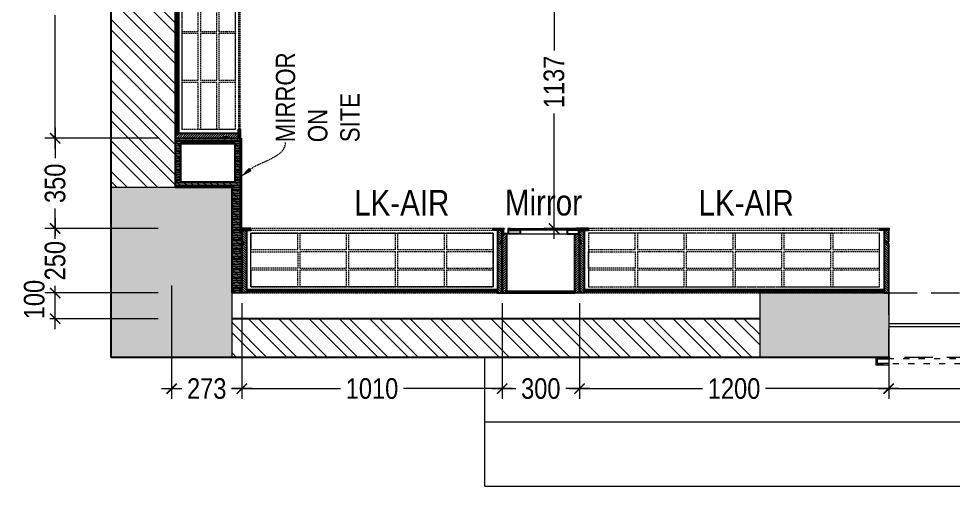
# Model space of a CAD drawing. Extents: x 8916 to 22657, y -1037022 to -1027677.
# Drawn here: x 8916 to 12543, y -1037022 to -1035208 of the extents above; entities that cross this region are included whole.
import ezdxf
from ezdxf import colors
from ezdxf.entities.mleader import LeaderData, LeaderLine
from ezdxf.lldxf.tags import DXFTag
from ezdxf.math import Vec2, Vec3

# ---------------------------------------------------------------- set-up
doc = ezdxf.new("R2010")
doc.units = 0
doc.header["$LTSCALE"] = 40
doc.header["$MEASUREMENT"] = 0
doc.header["$PDMODE"] = 3
for name, pattern in [('a_p6_plan_L18$0$HIDDEN', [0.375, 0.25, -0.125]), ('ACAD_ISO03W100', [30, 12, -18]), ('HIDDEN', [0.375, 0.25, -0.125]), ('HIDDEN2', [0.1875, 0.125, -0.0625])]:
    doc.linetypes.add(name, pattern=pattern)
for name, color, linetype, lineweight in [('beam', 90, 'Continuous', 9), ('Column', 243, 'Continuous', 9), ('Column hatch', 8, 'Continuous', 9), ('dimensions', 149, 'Continuous', 5), ('Floor-Unit', 1, 'Continuous', 13), ('Glass-FrontGlazing', 150, 'Continuous', 20), ('IM-ANNO-HATCH', 8, 'Continuous', 5), ('LENS_HATCH_WALL', 251, 'Continuous', 5), ('LENS_PARTITION', 21, 'Continuous', 25), ('LENS_TEXT', 31, 'HIDDEN2', 5), ('LN-ELEVATION-1', 81, 'Continuous', 25), ('LN-ELEVATION-2', 103, 'Continuous', 20), ('LN-ELEVATION-3', 125, 'a_p6_plan_L18$0$HIDDEN', 18), ('LN-ELEVATION-4', 145, 'Continuous', 13), ('LN-HATCH', 251, 'Continuous', 0), ('Mirror', 4, 'Continuous', 15), ('shutter', 172, 'Continuous', 9), ('Steps', 4, 'Continuous', 9)]:
    doc.layers.add(name, color=color, linetype=linetype, lineweight=lineweight)
doc.layers.add('wall', color=5, linetype='Continuous')
doc.styles.get("Standard").update_dxf_attribs({"font": 'ARIALN.TTF'})
tags = doc.linetypes.add('DASHED2', pattern=[0.375, 0.25, -0.125]).pattern_tags.tags
tags[6:7] = [DXFTag(74, 4), DXFTag(75, 0), DXFTag(340, '0'), DXFTag(46, 1.0), DXFTag(50, 0.0), DXFTag(44, 0.0), DXFTag(45, 0.0)]
tags[4:5] = [DXFTag(74, 4), DXFTag(75, 0), DXFTag(340, '0'), DXFTag(46, 1.0), DXFTag(50, 0.0), DXFTag(44, 0.0), DXFTag(45, 0.0)]
doc.dimstyles.new('Working', dxfattribs={"dimscale": 0.8, "dimtxt": 100, "dimasz": 50, "dimexe": 50, "dimexo": 50, "dimgap": 0, "dimtad": 0, "dimdec": 0, "dimzin": 0, "dimdsep": 46, "dimtxsty": 'Standard', "dimblk": 'ARCHTICK', "dimcen": 0, "dimdle": 50, "dimclrd": 250, "dimclre": 8, "dimclrt": 7, "dimadec": 0, "dimazin": 0, "dimtfac": 1, "dimtdec": 0, "dimtofl": 0, "dimtmove": 1, "dimatfit": 3, "dimfxl": 3, "dimtolj": 1, "dimlwd": 5, "dimlwe": 0, "dimarcsym": 0})
pattern_1 = [(45, (7858054.0837, 3504049.203), (-4.4901280605, 4.4901280605), [])]
pattern_2 = [(45, (7858558.917, 3503823.203), (-4.4901280605, 4.4901280605), [])]

# ---------------------------------------------------------------- blocks, each defined once
blk = doc.blocks.new('sfeqwef')
at = {"layer": 'Column hatch'}
h = blk.add_hatch(color=256, dxfattribs=at)
h.dxf.hatch_style = 1
h.paths.add_polyline_path([(-7983, -2517), (-8233, -2517), (-8233, -3017), (-7983, -3017)])
h.paths.add_polyline_path([(-7574, -469), (-7574, 0), (-8233, 0), (-8233, -469)])
h.paths.add_polyline_path([(-4033, -469), (-4033, 0), (-4683, 0), (-4683, -469)])
h.paths.add_polyline_path([(-471, -469), (0, -469), (0, 0), (-471, 0)])
h.paths.add_polyline_path([(-7983, -7973), (-8233, -7973), (-8233, -8546), (-7983, -8546)])
at = {"layer": 'IM-ANNO-HATCH', "ltscale": 50}
h = blk.add_hatch(dxfattribs=at)
h.set_pattern_fill('CORK', color=256, scale=50, angle=-90)
h.set_pattern_definition([(270, (1028288.729, 9275.388), (6.25, -1e-15), []), (45, (1028285.604, 9272.263), (-12.49999998, 12.49999998), [8.8388348, -8.8388348]), (45, (1028285.604, 9270.7), (-12.49999998, 12.49999998), [8.8388348, -8.8388348]), (45, (1028285.604, 9269.138), (-12.49999998, 12.49999998), [8.8388348, -8.8388348])])
h.paths.add_polyline_path([(-7383, -500), (-7383, -494), (-7383, -450), (-7383, -250), (-7574, -250), (-7574, -469), (-7983, -469), (-7983, -507), (-7793, -507), (-7733, -507), (-7733, -500)])
h.paths.add_polyline_path([(-7554, -480), (-7554, -270), (-7403, -270), (-7403, -480)], flags=16)
at = {"layer": 'LENS_HATCH_WALL', "ltscale": 12}
h = blk.add_hatch(dxfattribs=at)
h.set_pattern_fill('ANSI32', color=256, scale=222, style=0)
h.set_pattern_definition([(45, (-26297894.82, 1620009.82), (-58.86663953, 58.86663953), []), (45, (-26297855.57, 1620009.82), (-58.86663953, 58.86663953), [])])
h.paths.add_polyline_path([(0, -12780), (0, -11249), (-250, -11249), (-250, -12530), (-8233, -12530), (-8233, -12780)])
h.paths.add_polyline_path([(-453, -11018), (-453, -10868), (-1823, -10868), (-1823, -11090), (-1673, -11090), (-1673, -11018)])
h.paths.add_polyline_path([(-1673, -11771), (-1673, -11090), (-1823, -11090), (-1823, -11771)])
h.paths.add_polyline_path([(0, -10609), (0, -8548), (-250, -8548), (-250, -10609)])
h.paths.add_polyline_path([(0, -8322), (0, -469), (-250, -469), (-250, -6707), (-250, -8322)])
h.paths.add_polyline_path([(-471, -250), (-471, 0), (-4033, 0), (-4033, -250)])
h.paths.add_polyline_path([(-4683, -250), (-4683, 0), (-7574, 0), (-7574, -250)])
h.paths.add_polyline_path([(-8083, -2517), (-8083, -469), (-8233, -469), (-8233, -2517)])
at = {"layer": 'beam', "linetype": 'HIDDEN', "ltscale": 11}
blk.add_lwpolyline([(-7983, -7973), (-8233, -7973), (-8233, -3017), (-7983, -3017)], close=True, dxfattribs=at)
at = {"layer": 'Column'}
for p, q in [((-7574, -469), (-7574, 0)), ((-8233, -469), (-7574, -469)), ((-7983, -2517), (-8233, -2517)), ((-7983, -3017), (-7983, -2517)), ((-7983, -3017), (-8233, -3017))]:
    blk.add_line(p, q, dxfattribs=at)
at = {"layer": 'LENS_PARTITION'}
for points in [[(-7383, -500), (-7733, -500), (-7733, -507), (-7983, -507), (-7983, -469), (-7574, -469), (-7574, -250), (-7383, -250)], [(-7403, -480), (-7554, -480), (-7554, -270), (-7403, -270)]]:
    blk.add_lwpolyline(points, close=True, dxfattribs=at)
at = {"layer": 'Mirror', "lineweight": 0}
for points in [[(-7383, -500), (-7733, -500)], [(-7383, -506), (-7733, -506)]]:
    blk.add_lwpolyline(points, dxfattribs=at)
at = {"layer": 'shutter', "ltscale": 10, "elevation": 608.2}
blk.add_lwpolyline([(-8233, -3017), (-8233, -2967), (-8261.9, -2967), (-8261.9, -3017), (-8257.2, -3017), (-8257.2, -2972.7), (-8238.1, -2972.7), (-8238.1, -3017), (-8233, -3017)], dxfattribs=at)
at = {"layer": 'shutter', "color": 5, "linetype": 'ACAD_ISO03W100', "ltscale": 0.05, "true_color": 0x0505ff, "elevation": -26.6}
blk.add_lwpolyline([(-8257.2, -8017.3), (-8238.1, -8017.3), (-8238.1, -2972.7), (-8257.2, -2972.7)], close=True, dxfattribs=at)
at = {"layer": 'Steps'}
for p, q in [((-8733, -1450.4), (-8733, -12530)), ((-8733, -1450.4), (-8233, -1450.4)), ((-8483, -1450.4), (-8483, -12530))]:
    blk.add_line(p, q, dxfattribs=at)
at = {"layer": 'wall', "color": 1}
for p, q in [((-8233, -3017), (-8233, 0)), ((-8233, 0), (0, 0)), ((-7574, -250), (-4683, -250)), ((-8083, -2517), (-8083, -469))]:
    blk.add_line(p, q, dxfattribs=at)
blk = doc.blocks.new('GFCHGFD')
at = {"layer": 'LN-HATCH', "ltscale": 0.5}
h = blk.add_hatch(dxfattribs=at)
h.set_pattern_fill('ANSI31', color=256, scale=2)
h.set_pattern_definition([(45, (4060076.63, 1708724.648), (-4.4901280605, 4.4901280605), [])])
h.paths.add_polyline_path([(-144.2, 105.2), (-126.2, 105.2), (-126.2, -123.8), (-144.2, -123.8)])
h.paths.add_polyline_path([(-126.2, 99.2), (137.8, 99.2), (137.8, 105.2), (-126.2, 105.2)])
h.paths.add_polyline_path([(155.8, 105.2), (137.8, 105.2), (137.8, -123.8), (155.8, -123.8)])
at = {"layer": 'LN-ELEVATION-1'}
for points in [[(-144.2, 105.2), (-126.2, 105.2), (-126.2, -123.8), (-144.2, -123.8)], [(-126.2, 99.2), (137.8, 99.2), (137.8, 105.2), (-126.2, 105.2)], [(155.8, 105.2), (137.8, 105.2), (137.8, -123.8), (155.8, -123.8)], [(-97.2, -137.8), (-97.2, -123.8), (-142.2, -123.8), (-142.2, -144.8), (-133.2, -144.8), (-133.2, -143.3), (-140.7, -143.3), (-140.7, -137.8)], [(85.8, -137.8), (85.8, -123.8), (130.8, -123.8), (130.8, -144.8), (121.8, -144.8), (121.8, -143.3), (129.3, -143.3), (129.3, -137.8)], [(147.8, -144.8), (147.8, -143.3), (152.3, -143.3), (152.3, -125.3), (130.8, -125.3), (130.8, -123.8), (153.8, -123.8), (153.8, -144.8)]]:
    blk.add_lwpolyline(points, close=True, dxfattribs=at)
at = {"layer": 'LN-ELEVATION-2'}
blk.add_lwpolyline([(-97.2, -137.8), (85.8, -137.8), (85.8, -123.8), (-97.2, -123.8)], close=True, dxfattribs=at)
at = {"layer": 'LN-ELEVATION-4', "ltscale": 0.5}
blk.add_line((121.8, -144.8), (-133.2, -144.8), dxfattribs=at)
at = {"layer": 'Mirror', "lineweight": 0}
blk.add_lwpolyline([(-140.7, -137.8), (129.3, -137.8), (129.3, -143.3), (-140.7, -143.3)], close=True, dxfattribs=at)
blk = doc.blocks.new('12MM VC PLAN')
at = {"layer": 'LN-HATCH', "ltscale": 0.5}
h = blk.add_hatch(dxfattribs=at)
h.set_pattern_fill('ANSI31', color=256, scale=2)
h.set_pattern_definition([(45, (3760859.753, 1795248.936), (-4.490128061, 4.490128061), [])])
h.paths.add_polyline_path([(-1200, 250), (-1200, 60), (-1194, 60), (-1194, 50), (-1200, 50), (-1200, 6), (-1182, 6), (-1182, 250)])
h = blk.add_hatch(dxfattribs=at)
h.set_pattern_fill('ANSI31', color=256, scale=2)
h.set_pattern_definition(pattern_1)
h.paths.add_polyline_path([(0, 250), (0, 60), (-6, 60), (-6, 50), (0, 50), (0, 6), (-18, 6), (-18, 250)])
h = blk.add_hatch(dxfattribs=at)
h.set_pattern_fill('ANSI31', color=256, scale=2)
h.set_pattern_definition([(45, (7858047.0837, 3504049.203), (-4.4901280605, 4.4901280605), [])])
h.paths.add_polyline_path([(-1165, 6), (-1165, 0), (-1200, 0), (-1200, 6)])
h = blk.add_hatch(dxfattribs=at)
h.set_pattern_fill('ANSI31', color=256, scale=2)
h.set_pattern_definition(pattern_1)
h.paths.add_polyline_path([(-28, 6), (-28, 0), (0, 0), (0, 6)])
at = {"layer": 'LN-ELEVATION-1', "ltscale": 0.5}
for points in [[(-1200, 250), (-1200, 60), (-1194, 60), (-1194, 50), (-1200, 50), (-1200, 6), (-1182, 6), (-1182, 250)], [(-18, 238), (-1182, 238), (-1182, 244), (-18, 244)], [(0, 250), (0, 60), (-6, 60), (-6, 50), (0, 50), (0, 6), (-18, 6), (-18, 250)], [(-1165, 6), (-1165, 0), (-1200, 0), (-1200, 6)], [(-35, 6), (-35, 0), (0, 0), (0, 6)]]:
    blk.add_lwpolyline(points, close=True, dxfattribs=at)
at = {"layer": 'LN-ELEVATION-3', "ltscale": 0.5}
for p, q in [((-1182, 250), (-18, 250)), ((-1165, 6), (-35, 6)), ((-35, 0), (-1165, 0))]:
    blk.add_line(p, q, dxfattribs=at)
for points in [[(-1165, 226), (-35, 226), (-35, 18), (-1165, 18)], [(-1165, 226), (-983.3, 226), (-983.3, 162), (-1165, 162)], [(-975.3, 226), (-793.7, 226), (-793.7, 162), (-975.3, 162)], [(-785.7, 226), (-604, 226), (-604, 162), (-785.7, 162)], [(-596, 226), (-414.3, 226), (-414.3, 162), (-596, 162)], [(-406.3, 226), (-224.7, 226), (-224.7, 162), (-406.3, 162)], [(-216.7, 226), (-35, 226), (-35, 162), (-216.7, 162)], [(-1165, 90), (-983.3, 90), (-983.3, 154), (-1165, 154)], [(-975.3, 154), (-793.7, 154), (-793.7, 90), (-975.3, 90)], [(-785.7, 154), (-604, 154), (-604, 90), (-785.7, 90)], [(-596, 154), (-414.3, 154), (-414.3, 90), (-596, 90)], [(-406.3, 154), (-224.7, 154), (-224.7, 90), (-406.3, 90)], [(-216.7, 154), (-35, 154), (-35, 90), (-216.7, 90)], [(-1165, 82), (-983.3, 82), (-983.3, 18), (-1165, 18)], [(-975.3, 82), (-793.7, 82), (-793.7, 18), (-975.3, 18)], [(-785.7, 82), (-604, 82), (-604, 18), (-785.7, 18)], [(-596, 82), (-414.3, 82), (-414.3, 18), (-596, 18)], [(-406.3, 82), (-224.7, 82), (-224.7, 18), (-406.3, 18)], [(-216.7, 82), (-35, 82), (-35, 18), (-216.7, 18)]]:
    blk.add_lwpolyline(points, close=True, dxfattribs=at)
blk = doc.blocks.new('1010MM VC PLAN')
at = {"layer": 'LN-HATCH', "ltscale": 0.5}
h = blk.add_hatch(dxfattribs=at)
h.set_pattern_fill('ANSI31', color=256, scale=2)
h.set_pattern_definition([(45, (3761554.586, 1795022.936), (-4.490128061, 4.490128061), [])])
h.paths.add_polyline_path([(-505.2, 24), (-505.2, -166), (-499.2, -166), (-499.2, -176), (-505.2, -176), (-505.2, -220), (-487.2, -220), (-487.2, 24)])
h = blk.add_hatch(dxfattribs=at)
h.set_pattern_fill('ANSI31', color=256, scale=2)
h.set_pattern_definition(pattern_2)
h.paths.add_polyline_path([(504.8, 24), (504.8, -166), (498.8, -166), (498.8, -176), (504.8, -176), (504.8, -220), (486.8, -220), (486.8, 24)])
h = blk.add_hatch(dxfattribs=at)
h.set_pattern_fill('ANSI31', color=256, scale=2)
h.set_pattern_definition([(45, (7858741.917, 3503823.203), (-4.4901280605, 4.4901280605), [])])
h.paths.add_polyline_path([(-470.2, -220), (-470.2, -226), (-505.2, -226), (-505.2, -220)])
h = blk.add_hatch(dxfattribs=at)
h.set_pattern_fill('ANSI31', color=256, scale=2)
h.set_pattern_definition(pattern_2)
h.paths.add_polyline_path([(476.8, -220), (476.8, -226), (511.8, -226), (511.8, -220)])
at = {"layer": 'LN-ELEVATION-1', "ltscale": 0.5}
for points in [[(-505.2, 24), (-505.2, -166), (-499.2, -166), (-499.2, -176), (-505.2, -176), (-505.2, -220), (-487.2, -220), (-487.2, 24)], [(486.8, 12), (-487.2, 12), (-487.2, 18), (486.8, 18)], [(504.8, 24), (504.8, -166), (498.8, -166), (498.8, -176), (504.8, -176), (504.8, -220), (486.8, -220), (486.8, 24)], [(-470.2, -220), (-470.2, -226), (-505.2, -226), (-505.2, -220)], [(469.8, -220), (469.8, -226), (504.8, -226), (504.8, -220)]]:
    blk.add_lwpolyline(points, close=True, dxfattribs=at)
at = {"layer": 'LN-ELEVATION-2', "ltscale": 0.5}
blk.add_lwpolyline([(470.2, 0), (-470.2, 0), (-470.2, -208), (470.2, -208)], close=True, dxfattribs=at)
at = {"layer": 'LN-ELEVATION-3', "ltscale": 0.5}
for p, q in [((-487.2, 24), (486.8, 24)), ((-470.2, -220), (469.8, -220)), ((469.8, -226), (-470.2, -226))]:
    blk.add_line(p, q, dxfattribs=at)
for points in [[(-470.2, 0), (-288.5, 0), (-288.5, -64), (-470.2, -64)], [(-280.5, 0), (-98.8, 0), (-98.8, -64), (-280.5, -64)], [(-90.8, 0), (90.8, 0), (90.8, -64), (-90.8, -64)], [(98.8, 0), (280.5, 0), (280.5, -64), (98.8, -64)], [(288.5, 0), (470.2, 0), (470.2, -64), (288.5, -64)], [(-470.2, -136), (-288.5, -136), (-288.5, -72), (-470.2, -72)], [(-280.5, -72), (-98.8, -72), (-98.8, -136), (-280.5, -136)], [(-90.8, -72), (90.8, -72), (90.8, -136), (-90.8, -136)], [(98.8, -72), (280.5, -72), (280.5, -136), (98.8, -136)], [(288.5, -72), (470.2, -72), (470.2, -136), (288.5, -136)], [(-470.2, -144), (-288.5, -144), (-288.5, -208), (-470.2, -208)], [(-280.5, -144), (-98.8, -144), (-98.8, -208), (-280.5, -208)], [(-90.8, -144), (90.8, -144), (90.8, -208), (-90.8, -208)], [(98.8, -144), (280.5, -144), (280.5, -208), (98.8, -208)], [(288.5, -144), (470.2, -144), (470.2, -208), (288.5, -208)]]:
    blk.add_lwpolyline(points, close=True, dxfattribs=at)
blk = doc.blocks.new('_ArchTick')
at = {"const_width": 0.15}
blk.add_lwpolyline([(-0.5, -0.5), (0.5, 0.5)], dxfattribs=at)
blk = doc.blocks.new('*D45')
at = {"layer": 'Defpoints', "color": 0, "ltscale": 50, "transparency": 16777216}
for p in [(9057.8, -1036271.7), (9763.4, -1036271.7), (9744.4, -1036371.7)]:
    blk.add_point(p, dxfattribs=at)
at = {"layer": 'dimensions', "color": 250, "linetype": 'DASHED2', "lineweight": 5, "ltscale": 50, "transparency": 16777216}
blk.add_line((9057.8, -1036411.7), (9057.8, -1036231.7), dxfattribs=at)
at = {"layer": 'dimensions', "color": 8, "linetype": 'DASHED2', "lineweight": 0, "ltscale": 50, "transparency": 16777216}
for p, q in [((9457.8, -1036271.7), (9017.8, -1036271.7)), ((9457.8, -1036371.7), (9017.8, -1036371.7))]:
    blk.add_line(p, q, dxfattribs=at)
at = {"layer": 'dimensions', "color": 7, "ltscale": 50, "transparency": 16777216, "insert": (8976.9, -1036297.5), "char_height": 80, "attachment_point": 5, "rotation": 90, "bg_fill": 3, "box_fill_scale": 1.25, "bg_fill_color": 9, "bg_fill_true_color": 13158600, "bg_fill_transparency": 0}
blk.add_mtext('\\A1;100', dxfattribs=at)
at = {"layer": 'dimensions', "color": 250, "lineweight": 5, "ltscale": 50, "transparency": 16777216, "xscale": 40, "yscale": 40, "zscale": 40}
for p, rotation in [((9057.8, -1036271.7), 90), ((9057.8, -1036371.7), 270)]:
    blk.add_blockref('_ArchTick', p, dxfattribs=dict(at, rotation=rotation))
blk = doc.blocks.new('*D46')
at = {"layer": 'Defpoints', "color": 0, "ltscale": 50, "transparency": 16777216}
for p in [(9057.8, -1036021.7), (9775.4, -1036021.7), (9763.4, -1036271.7)]:
    blk.add_point(p, dxfattribs=at)
at = {"layer": 'dimensions', "color": 250, "linetype": 'DASHED2', "lineweight": 5, "ltscale": 50, "transparency": 16777216}
for p, q in [((9057.8, -1035981.7), (9057.8, -1036073.8)), ((9057.8, -1036311.7), (9057.8, -1036219.6))]:
    blk.add_line(p, q, dxfattribs=at)
at = {"layer": 'dimensions', "color": 8, "linetype": 'DASHED2', "lineweight": 0, "ltscale": 50, "transparency": 16777216}
for p, q in [((9457.8, -1036021.7), (9017.8, -1036021.7)), ((9457.8, -1036271.7), (9017.8, -1036271.7))]:
    blk.add_line(p, q, dxfattribs=at)
at = {"layer": 'dimensions', "color": 250, "lineweight": 5, "ltscale": 50, "transparency": 16777216, "xscale": 40, "yscale": 40, "zscale": 40}
for p, rotation in [((9057.8, -1036021.7), 90), ((9057.8, -1036271.7), 270)]:
    blk.add_blockref('_ArchTick', p, dxfattribs=dict(at, rotation=rotation))
at = {"layer": 'dimensions', "color": 7, "ltscale": 50, "transparency": 16777216, "insert": (9057.8, -1036146.7), "char_height": 80, "attachment_point": 5, "rotation": 90, "bg_fill": 3, "box_fill_scale": 1.25, "bg_fill_color": 9, "bg_fill_true_color": 13158600, "bg_fill_transparency": 0}
blk.add_mtext('\\A1;250', dxfattribs=at)
blk = doc.blocks.new('*D47')
at = {"layer": 'Defpoints', "color": 0, "ltscale": 50, "transparency": 16777216}
for p in [(9057.8, -1035671.7), (9725.4, -1035671.7), (9775.4, -1036021.7)]:
    blk.add_point(p, dxfattribs=at)
at = {"layer": 'dimensions', "color": 250, "linetype": 'DASHED2', "lineweight": 5, "ltscale": 50, "transparency": 16777216}
for p, q in [((9057.8, -1035631.7), (9057.8, -1035774.4)), ((9057.8, -1036061.7), (9057.8, -1035919.1))]:
    blk.add_line(p, q, dxfattribs=at)
at = {"layer": 'dimensions', "color": 8, "linetype": 'DASHED2', "lineweight": 0, "ltscale": 50, "transparency": 16777216}
for p, q in [((9457.8, -1035671.7), (9017.8, -1035671.7)), ((9457.8, -1036021.7), (9017.8, -1036021.7))]:
    blk.add_line(p, q, dxfattribs=at)
at = {"layer": 'dimensions', "color": 250, "lineweight": 5, "ltscale": 50, "transparency": 16777216, "xscale": 40, "yscale": 40, "zscale": 40}
for p, rotation in [((9057.8, -1035671.7), 90), ((9057.8, -1036021.7), 270)]:
    blk.add_blockref('_ArchTick', p, dxfattribs=dict(at, rotation=rotation))
at = {"layer": 'dimensions', "color": 7, "ltscale": 50, "transparency": 16777216, "insert": (9057.8, -1035846.7), "char_height": 80, "attachment_point": 5, "rotation": 90, "bg_fill": 3, "box_fill_scale": 1.25, "bg_fill_color": 9, "bg_fill_true_color": 13158600, "bg_fill_transparency": 0}
blk.add_mtext('\\A1;350', dxfattribs=at)
blk = doc.blocks.new('*D48')
at = {"layer": 'Defpoints', "color": 0, "ltscale": 50, "transparency": 16777216}
for p in [(9057.8, -1034471.7), (9525.4, -1034471.7), (9725.4, -1035671.7)]:
    blk.add_point(p, dxfattribs=at)
at = {"layer": 'dimensions', "color": 250, "linetype": 'DASHED2', "lineweight": 5, "ltscale": 50, "transparency": 16777216}
for p, q in [((9057.8, -1034431.7), (9057.8, -1034977)), ((9057.8, -1035711.7), (9057.8, -1035166.5))]:
    blk.add_line(p, q, dxfattribs=at)
at = {"layer": 'dimensions', "color": 8, "linetype": 'DASHED2', "lineweight": 0, "ltscale": 50, "transparency": 16777216}
for p, q in [((9457.8, -1034471.7), (9017.8, -1034471.7)), ((9457.8, -1035671.7), (9017.8, -1035671.7))]:
    blk.add_line(p, q, dxfattribs=at)
at = {"layer": 'dimensions', "color": 250, "lineweight": 5, "ltscale": 50, "transparency": 16777216, "xscale": 40, "yscale": 40, "zscale": 40}
for p, rotation in [((9057.8, -1034471.7), 90), ((9057.8, -1035671.7), 270)]:
    blk.add_blockref('_ArchTick', p, dxfattribs=dict(at, rotation=rotation))
at = {"layer": 'dimensions', "color": 7, "ltscale": 50, "transparency": 16777216, "insert": (9057.8, -1035071.7), "char_height": 80, "attachment_point": 5, "rotation": 90, "bg_fill": 3, "box_fill_scale": 1.25, "bg_fill_color": 9, "bg_fill_true_color": 13158600, "bg_fill_transparency": 0}
blk.add_mtext('\\A1;1200', dxfattribs=at)
blk = doc.blocks.new('*D117')
at = {"layer": 'Defpoints', "color": 0, "ltscale": 50, "transparency": 16777216}
for p in [(10993.8, -1034885.2), (11125.4, -1034885.2), (11194.6, -1036021.7)]:
    blk.add_point(p, dxfattribs=at)
at = {"layer": 'dimensions', "color": 250, "linetype": 'DASHED2', "lineweight": 5, "ltscale": 50, "transparency": 16777216}
for p, q in [((10993.8, -1034845.2), (10993.8, -1035358.6)), ((10993.8, -1036061.7), (10993.8, -1035548.3))]:
    blk.add_line(p, q, dxfattribs=at)
at = {"layer": 'dimensions', "color": 8, "linetype": 'DASHED2', "lineweight": 0, "ltscale": 50, "transparency": 16777216}
for p, q in [((11085.4, -1034885.2), (10953.8, -1034885.2)), ((11154.6, -1036021.7), (10953.8, -1036021.7))]:
    blk.add_line(p, q, dxfattribs=at)
at = {"layer": 'dimensions', "color": 250, "lineweight": 5, "ltscale": 50, "transparency": 16777216, "xscale": 40, "yscale": 40, "zscale": 40}
for p, rotation in [((10993.8, -1034885.2), 90), ((10993.8, -1036021.7), 270)]:
    blk.add_blockref('_ArchTick', p, dxfattribs=dict(at, rotation=rotation))
at = {"layer": 'dimensions', "color": 7, "ltscale": 50, "transparency": 16777216, "insert": (10993.8, -1035453.5), "char_height": 80, "attachment_point": 5, "rotation": 90, "bg_fill": 3, "box_fill_scale": 1.25, "bg_fill_color": 9, "bg_fill_true_color": 13158600, "bg_fill_transparency": 0}
blk.add_mtext('\\A1;1137', dxfattribs=at)
blk = doc.blocks.new('*D124')
at = {"layer": 'Defpoints', "color": 0, "ltscale": 50, "transparency": 16777216}
for p in [(9509.9, -1035862.7), (9782.4, -1036271.7), (9782.4, -1036643)]:
    blk.add_point(p, dxfattribs=at)
at = {"layer": 'dimensions', "color": 8, "linetype": 'DASHED2', "lineweight": 0, "ltscale": 50, "transparency": 16777216}
for p, q in [((9509.9, -1036243), (9509.9, -1036683)), ((9782.4, -1036311.7), (9782.4, -1036683))]:
    blk.add_line(p, q, dxfattribs=at)
at = {"layer": 'dimensions', "color": 250, "linetype": 'DASHED2', "lineweight": 5, "ltscale": 50, "transparency": 16777216}
for p, q in [((9469.9, -1036643), (9573.2, -1036643)), ((9822.4, -1036643), (9719.1, -1036643))]:
    blk.add_line(p, q, dxfattribs=at)
at = {"layer": 'dimensions', "color": 250, "lineweight": 5, "ltscale": 50, "transparency": 16777216, "xscale": 40, "yscale": 40, "zscale": 40, "rotation": 180}
blk.add_blockref('_ArchTick', (9509.9, -1036643), dxfattribs=at)
at = {"layer": 'dimensions', "color": 250, "lineweight": 5, "ltscale": 50, "transparency": 16777216, "xscale": 40, "yscale": 40, "zscale": 40}
blk.add_blockref('_ArchTick', (9782.4, -1036643), dxfattribs=at)
at = {"layer": 'dimensions', "color": 7, "ltscale": 50, "transparency": 16777216, "insert": (9646.1, -1036643), "char_height": 80, "attachment_point": 5, "bg_fill": 3, "box_fill_scale": 1.25, "bg_fill_color": 9, "bg_fill_true_color": 13158600, "bg_fill_transparency": 0}
blk.add_mtext('\\A1;273', dxfattribs=at)
blk = doc.blocks.new('*D125')
at = {"layer": 'Defpoints', "color": 0, "ltscale": 50, "transparency": 16777216}
for p in [(9782.4, -1036271.7), (10792.4, -1036271.7), (10792.4, -1036643)]:
    blk.add_point(p, dxfattribs=at)
at = {"layer": 'dimensions', "color": 8, "linetype": 'DASHED2', "lineweight": 0, "ltscale": 50, "transparency": 16777216}
for p, q in [((9782.4, -1036311.7), (9782.4, -1036683)), ((10792.4, -1036311.7), (10792.4, -1036683))]:
    blk.add_line(p, q, dxfattribs=at)
at = {"layer": 'dimensions', "color": 250, "linetype": 'DASHED2', "lineweight": 5, "ltscale": 50, "transparency": 16777216}
for p, q in [((9742.4, -1036643), (10192.6, -1036643)), ((10832.4, -1036643), (10382.1, -1036643))]:
    blk.add_line(p, q, dxfattribs=at)
at = {"layer": 'dimensions', "color": 250, "lineweight": 5, "ltscale": 50, "transparency": 16777216, "xscale": 40, "yscale": 40, "zscale": 40, "rotation": 180}
blk.add_blockref('_ArchTick', (9782.4, -1036643), dxfattribs=at)
at = {"layer": 'dimensions', "color": 250, "lineweight": 5, "ltscale": 50, "transparency": 16777216, "xscale": 40, "yscale": 40, "zscale": 40}
blk.add_blockref('_ArchTick', (10792.4, -1036643), dxfattribs=at)
at = {"layer": 'dimensions', "color": 7, "ltscale": 50, "transparency": 16777216, "insert": (10287.4, -1036643), "char_height": 80, "attachment_point": 5, "bg_fill": 3, "box_fill_scale": 1.25, "bg_fill_color": 9, "bg_fill_true_color": 13158600, "bg_fill_transparency": 0}
blk.add_mtext('\\A1;1010', dxfattribs=at)
blk = doc.blocks.new('*D126')
at = {"layer": 'Defpoints', "color": 0, "ltscale": 50, "transparency": 16777216}
for p in [(10792.4, -1036271.7), (11092.4, -1036271.7), (11092.4, -1036643)]:
    blk.add_point(p, dxfattribs=at)
at = {"layer": 'dimensions', "color": 8, "linetype": 'DASHED2', "lineweight": 0, "ltscale": 50, "transparency": 16777216}
for p, q in [((10792.4, -1036311.7), (10792.4, -1036683)), ((11092.4, -1036311.7), (11092.4, -1036683))]:
    blk.add_line(p, q, dxfattribs=at)
at = {"layer": 'dimensions', "color": 250, "linetype": 'DASHED2', "lineweight": 5, "ltscale": 50, "transparency": 16777216}
for p, q in [((10752.4, -1036643), (10870, -1036643)), ((11132.4, -1036643), (11014.7, -1036643))]:
    blk.add_line(p, q, dxfattribs=at)
at = {"layer": 'dimensions', "color": 250, "lineweight": 5, "ltscale": 50, "transparency": 16777216, "xscale": 40, "yscale": 40, "zscale": 40, "rotation": 180}
blk.add_blockref('_ArchTick', (10792.4, -1036643), dxfattribs=at)
at = {"layer": 'dimensions', "color": 250, "lineweight": 5, "ltscale": 50, "transparency": 16777216, "xscale": 40, "yscale": 40, "zscale": 40}
blk.add_blockref('_ArchTick', (11092.4, -1036643), dxfattribs=at)
at = {"layer": 'dimensions', "color": 7, "ltscale": 50, "transparency": 16777216, "insert": (10942.4, -1036643), "char_height": 80, "attachment_point": 5, "bg_fill": 3, "box_fill_scale": 1.25, "bg_fill_color": 9, "bg_fill_true_color": 13158600, "bg_fill_transparency": 0}
blk.add_mtext('\\A1;300', dxfattribs=at)
blk = doc.blocks.new('*D127')
at = {"layer": 'Defpoints', "color": 0, "ltscale": 50, "transparency": 16777216}
for p in [(11092.4, -1036271.7), (12292.4, -1036271.7), (12292.4, -1036643)]:
    blk.add_point(p, dxfattribs=at)
at = {"layer": 'dimensions', "color": 8, "linetype": 'DASHED2', "lineweight": 0, "ltscale": 50, "transparency": 16777216}
for p, q in [((11092.4, -1036311.7), (11092.4, -1036683)), ((12292.4, -1036311.7), (12292.4, -1036683))]:
    blk.add_line(p, q, dxfattribs=at)
at = {"layer": 'dimensions', "color": 250, "linetype": 'DASHED2', "lineweight": 5, "ltscale": 50, "transparency": 16777216}
for p, q in [((11052.4, -1036643), (11597.6, -1036643)), ((12332.4, -1036643), (11787.1, -1036643))]:
    blk.add_line(p, q, dxfattribs=at)
at = {"layer": 'dimensions', "color": 250, "lineweight": 5, "ltscale": 50, "transparency": 16777216, "xscale": 40, "yscale": 40, "zscale": 40, "rotation": 180}
blk.add_blockref('_ArchTick', (11092.4, -1036643), dxfattribs=at)
at = {"layer": 'dimensions', "color": 250, "lineweight": 5, "ltscale": 50, "transparency": 16777216, "xscale": 40, "yscale": 40, "zscale": 40}
blk.add_blockref('_ArchTick', (12292.4, -1036643), dxfattribs=at)
at = {"layer": 'dimensions', "color": 7, "ltscale": 50, "transparency": 16777216, "insert": (11692.4, -1036643), "char_height": 80, "attachment_point": 5, "bg_fill": 3, "box_fill_scale": 1.25, "bg_fill_color": 9, "bg_fill_true_color": 13158600, "bg_fill_transparency": 0}
blk.add_mtext('\\A1;1200', dxfattribs=at)
blk = doc.blocks.new('*D128')
at = {"layer": 'Defpoints', "color": 0, "ltscale": 50, "transparency": 16777216}
for p in [(12292.4, -1036271.7), (15202.4, -1036396.5), (15202.4, -1036643)]:
    blk.add_point(p, dxfattribs=at)
at = {"layer": 'dimensions', "color": 8, "linetype": 'DASHED2', "lineweight": 0, "ltscale": 50, "transparency": 16777216}
for p, q in [((12292.4, -1036311.7), (12292.4, -1036683)), ((15202.4, -1036436.5), (15202.4, -1036683))]:
    blk.add_line(p, q, dxfattribs=at)
at = {"layer": 'dimensions', "color": 250, "linetype": 'DASHED2', "lineweight": 5, "ltscale": 50, "transparency": 16777216}
for p, q in [((12252.4, -1036643), (13649, -1036643)), ((15242.4, -1036643), (13845.8, -1036643))]:
    blk.add_line(p, q, dxfattribs=at)
at = {"layer": 'dimensions', "color": 250, "lineweight": 5, "ltscale": 50, "transparency": 16777216, "xscale": 40, "yscale": 40, "zscale": 40, "rotation": 180}
blk.add_blockref('_ArchTick', (12292.4, -1036643), dxfattribs=at)
at = {"layer": 'dimensions', "color": 250, "lineweight": 5, "ltscale": 50, "transparency": 16777216, "xscale": 40, "yscale": 40, "zscale": 40}
blk.add_blockref('_ArchTick', (15202.4, -1036643), dxfattribs=at)
at = {"layer": 'dimensions', "color": 7, "ltscale": 50, "transparency": 16777216, "insert": (13747.4, -1036643), "char_height": 80, "attachment_point": 5, "bg_fill": 3, "box_fill_scale": 1.25, "bg_fill_color": 9, "bg_fill_true_color": 13158600, "bg_fill_transparency": 0}
blk.add_mtext('\\A1;2910', dxfattribs=at)

msp = doc.modelspace()

# ---------------------------------------------------------------- linework, layer by layer
at = {"layer": 'Glass-FrontGlazing'}
msp.add_lwpolyline([(17248.4, -1036401.7), (17248.4, -1036391.7), (12292.4, -1036391.7), (12292.4, -1036401.7)], close=True, dxfattribs=at)

# ---------------------------------------------------------------- block references
at = {"rotation": 90}
msp.add_blockref('sfeqwef', (9275.4, -1028288.7), dxfattribs=at)
at = {"layer": 'Floor-Unit', "ltscale": 0.5, "xscale": -1}
for p, rotation in [((9775.4, -1035671.7), 90), ((12292.4, -1036021.7), 180)]:
    msp.add_blockref('12MM VC PLAN', p, dxfattribs=dict(at, rotation=rotation))
at = {"layer": 'Floor-Unit', "xscale": -1, "rotation": 180}
msp.add_blockref('1010MM VC PLAN', (10287.6, -1036247.7), dxfattribs=at)
at = {"layer": 'Floor-Unit', "rotation": 180}
msp.add_blockref('GFCHGFD', (10948.2, -1036166.5), dxfattribs=at)

# ---------------------------------------------------------------- texts
at = {"layer": 'LENS_TEXT', "linetype": 'Continuous', "ltscale": 3, "char_height": 100, "width": 244.677, "attachment_point": 5}
for s, insert in [('\\pxql;LK-AIR', (10340.7, -1035922)), ('\\pxql;Mirror', (10925.7, -1035922)), ('\\pxql;LK-AIR', (11677.2, -1035922))]:
    msp.add_mtext(s, dxfattribs=dict(at, insert=insert))

# ---------------------------------------------------------------- leaders
at = {"layer": 'LENS_TEXT', "color": 1, "linetype": 'Continuous', "ltscale": 3, "true_color": 0xf50000}
ml = msp.add_multileader_mtext('Standard', dxfattribs=at)
ml.set_content('\\pxql,t3;{\\C256;MIRROR ON SITE}', color=1)
ml.set_leader_properties(color=256, linetype='ByLayer', lineweight=-1)
ml.build(insert=Vec2(0, 0))
ml.multileader.update_dxf_attribs({"leader_type": 2, "dogleg_length": 0.36, "arrow_head_size": 50})
ctx = ml.context
ctx.base_point, ctx.char_height, ctx.arrow_head_size, ctx.landing_gap_size, ctx.plane_origin, ctx.plane_x_axis, ctx.plane_y_axis = Vec3(9952.2, -1035687.2), 75, 50, 0.09, Vec3(11358.7, -1036962.3), Vec3(0, 1), Vec3(-1, 0)
notes = []
notes.append((ctx, [(0, (1, 1, 0), (9952.2, -1035687.6), (0, 1), 0.36, [(1, [(9775.4, -1035823)], 0, [])])]))
ctx.mtext.insert, ctx.mtext.text_direction, ctx.mtext.rotation, ctx.mtext.width, ctx.mtext.flow_direction = Vec3(9914.2, -1035687.1), Vec3(0, 1), 1.570796, 289.544, 5
for ctx, leaders in notes:
    for number, flags, end, landing, length, lines in leaders:
        leader = LeaderData()
        leader.index, (leader.has_last_leader_line, leader.has_dogleg_vector, leader.attachment_direction) = number, flags
        leader.last_leader_point, leader.dogleg_vector, leader.dogleg_length = Vec3(end), Vec3(landing), length
        for number, points, colour, breaks in lines:
            line = LeaderLine()
            line.index, line.vertices, line.color, line.breaks = number, Vec3.list(points), colors.encode_raw_color(colour), breaks
            leader.lines.append(line)
        ctx.leaders.append(leader)

# ---------------------------------------------------------------- next in the draw order: dimensions: what is measured, and where the dimension line sits
at = {"layer": 'dimensions', "ltscale": 50}
for base, p1, p2, picture, middle in [((10993.7587524, -1034885.2289568), (11194.5797443, -1036021.7289568), (11125.3878577, -1034885.2289568), '*D117', (10993.7587524, -1035453.4789568)), ((9057.8, -1036271.7), (9744.4, -1036371.7), (9763.4, -1036271.7), '*D45', (8976.9, -1036297.5))]:
    dim = msp.add_linear_dim(base=base, p1=p1, p2=p2, angle=90, dimstyle='Working', override={"dimfxl": 500, "dimfxlon": 1, "dimtfill": 1, "dimarcsym": 1}, dxfattribs=at)
    dim.commit()
    dim.dimension.update_dxf_attribs({"geometry": picture, "text_midpoint": middle})

# ---------------------------------------------------------------- next in the draw order: dimensions: what is measured, and where the dimension line sits
dim = msp.add_linear_dim(base=(9057.8, -1036021.7), p1=(9763.4, -1036271.7), p2=(9775.4, -1036021.7), angle=90, dimstyle='Working', override={"dimfxl": 500, "dimfxlon": 1, "dimtfill": 1, "dimarcsym": 1}, dxfattribs=at)
dim.commit()
dim.dimension.update_dxf_attribs({"geometry": '*D46', "text_midpoint": (9057.8, -1036146.7)})

# ---------------------------------------------------------------- next in the draw order: dimensions: what is measured, and where the dimension line sits
dim = msp.add_linear_dim(base=(9057.8, -1035671.7), p1=(9775.4, -1036021.7), p2=(9725.4, -1035671.7), angle=90, dimstyle='Working', override={"dimfxl": 500, "dimfxlon": 1, "dimtfill": 1, "dimarcsym": 1}, dxfattribs=at)
dim.commit()
dim.dimension.update_dxf_attribs({"geometry": '*D47', "text_midpoint": (9057.8, -1035846.7)})

# ---------------------------------------------------------------- next in the draw order: dimensions: what is measured, and where the dimension line sits
dim = msp.add_linear_dim(base=(9057.8, -1034471.7), p1=(9725.4, -1035671.7), p2=(9525.4, -1034471.7), angle=90, dimstyle='Working', override={"dimfxl": 500, "dimfxlon": 1, "dimtfill": 1, "dimarcsym": 1}, dxfattribs=at)
dim.commit()
dim.dimension.update_dxf_attribs({"geometry": '*D48', "text_midpoint": (9057.8, -1035071.7)})
dim = msp.add_linear_dim(base=(9782.3878577, -1036642.9999869), p1=(9509.8878577, -1035862.7289568), p2=(9782.3878577, -1036271.7289568), dimstyle='Working', override={"dimfxl": 500, "dimfxlon": 1, "dimtfill": 1, "dimarcsym": 1}, dxfattribs=at)
dim.commit()
dim.dimension.update_dxf_attribs({"geometry": '*D124', "text_midpoint": (9646.1378577, -1036642.9999869)})

# ---------------------------------------------------------------- next in the draw order: dimensions: what is measured, and where the dimension line sits
dim = msp.add_linear_dim(base=(10792.4, -1036643), p1=(9782.4, -1036271.7), p2=(10792.4, -1036271.7), dimstyle='Working', override={"dimfxl": 500, "dimfxlon": 1, "dimtfill": 1, "dimarcsym": 1}, dxfattribs=at)
dim.commit()
dim.dimension.update_dxf_attribs({"geometry": '*D125', "text_midpoint": (10287.4, -1036643)})

# ---------------------------------------------------------------- next in the draw order: dimensions: what is measured, and where the dimension line sits
dim = msp.add_linear_dim(base=(11092.4, -1036643), p1=(10792.4, -1036271.7), p2=(11092.4, -1036271.7), dimstyle='Working', override={"dimfxl": 500, "dimfxlon": 1, "dimtfill": 1, "dimarcsym": 1}, dxfattribs=at)
dim.commit()
dim.dimension.update_dxf_attribs({"geometry": '*D126', "text_midpoint": (10942.4, -1036643)})

# ---------------------------------------------------------------- next in the draw order: dimensions: what is measured, and where the dimension line sits
dim = msp.add_linear_dim(base=(12292.4, -1036643), p1=(11092.4, -1036271.7), p2=(12292.4, -1036271.7), dimstyle='Working', override={"dimfxl": 500, "dimfxlon": 1, "dimtfill": 1, "dimarcsym": 1}, dxfattribs=at)
dim.commit()
dim.dimension.update_dxf_attribs({"geometry": '*D127', "text_midpoint": (11692.4, -1036643)})

# ---------------------------------------------------------------- next in the draw order: dimensions: what is measured, and where the dimension line sits
dim = msp.add_linear_dim(base=(15202.4, -1036643), p1=(12292.4, -1036271.7), p2=(15202.4, -1036396.5), dimstyle='Working', override={"dimfxl": 500, "dimfxlon": 1, "dimtfill": 1, "dimarcsym": 1}, dxfattribs=at)
dim.commit()
dim.dimension.update_dxf_attribs({"geometry": '*D128', "text_midpoint": (13747.4, -1036643)})

doc.saveas('drawing.dxf')
